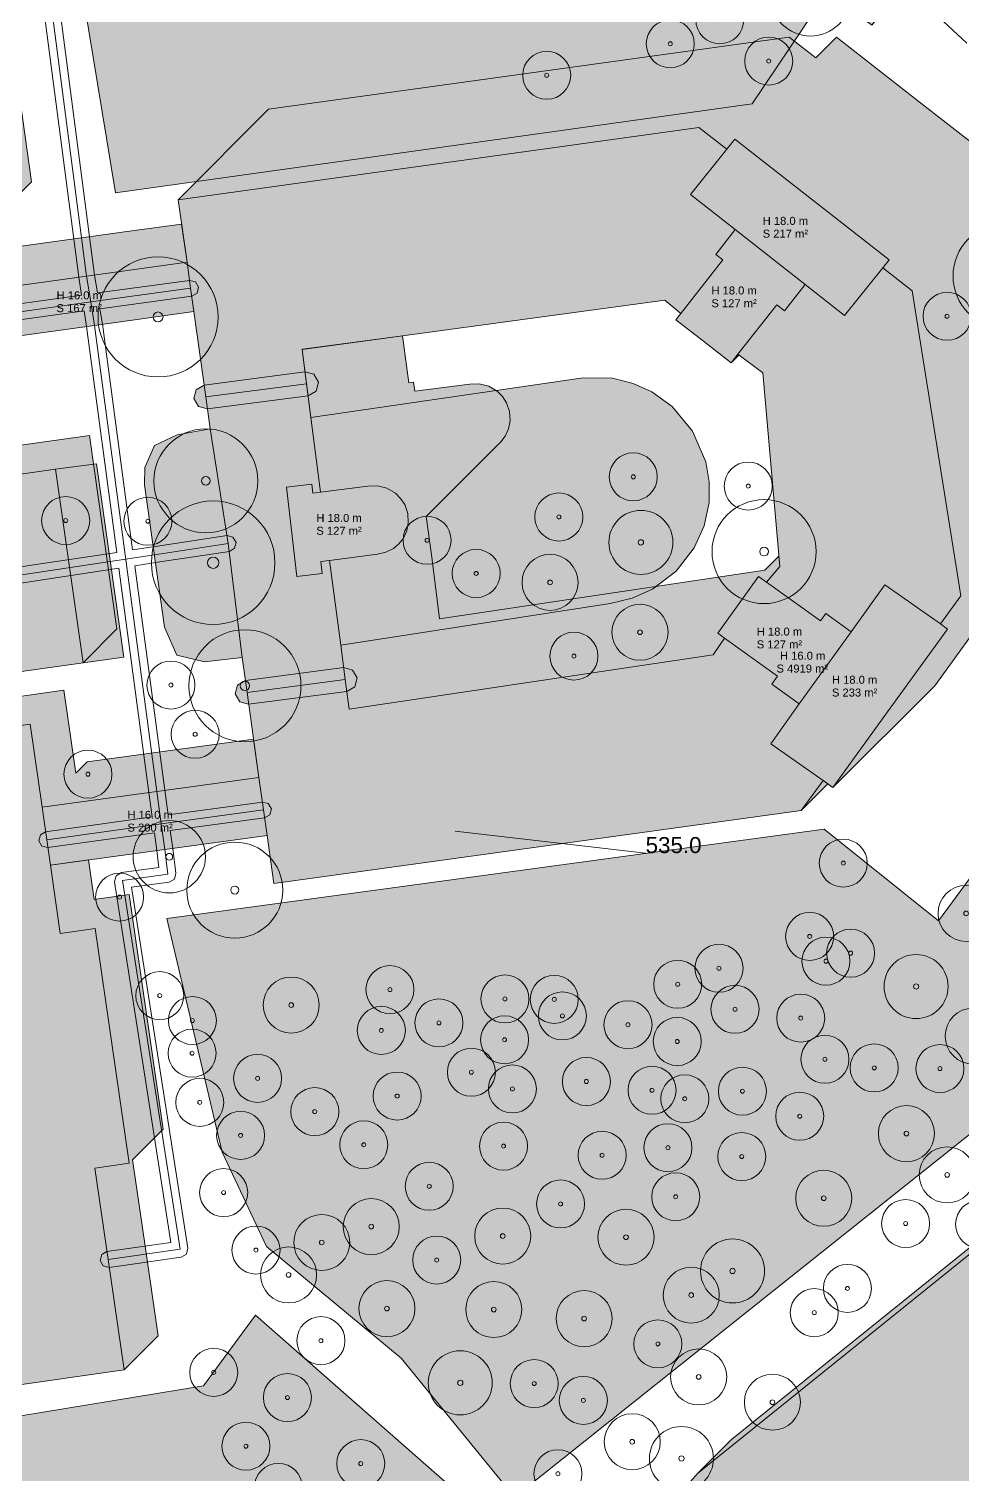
# Model space of a CAD drawing. Header units: metres. Extents: x -6 to 981, y -3 to 1020.
# Drawn here: x 750 to 866.6, y 622.7 to 803.3 of the extents above; entities that cross this region are included whole.
import ezdxf

# ---------------------------------------------------------------- set-up
doc = ezdxf.new("R2010")
doc.units = ezdxf.units.M
doc.header["$MEASUREMENT"] = 0
for name, color, linetype, lineweight, true_color in [('TPX_BUILDING_AREAS_TEXT', 7, 'CONTINUOUS', 0, 0x000000), ('TPX_BUILDING_HEIGHTS_TEXT', 7, 'CONTINUOUS', 0, 0x000000), ('TPX_BUILDINGS', 7, 'CONTINUOUS', 0, 0x000000), ('TPX_BUILDINGS_HATCH', 7, 'CONTINUOUS', 0, 0xf0f0f0), ('TPX_BUILDINGS_SHADOWS_HATCH', 7, 'CONTINUOUS', 0, 0x000000), ('TPX_BUILDINGS_SHADOWS_OUTLINES', 7, 'CONTINUOUS', 0, 0x000000), ('TPX_CONTOUR_LINES_5M', 7, 'CONTINUOUS', 0, 0x969696), ('TPX_CONTOUR_LINES_5M_TEXT', 7, 'CONTINUOUS', 0, 0x000000), ('TPX_ROADS_AXES', 7, 'CONTINUOUS', 0, 0x323232), ('TPX_ROADS_CONTOURS', 7, 'CONTINUOUS', 0, 0x646464), ('TPX_ROADS_HATCH', 7, 'CONTINUOUS', 0, 0xc8c8c8), ('TPX_VEGETATION_GREEN_SPACES', 7, 'CONTINUOUS', 0, 0x58ba48), ('TPX_VEGETATION_GREEN_SPACES_HATCH', 7, 'CONTINUOUS', 0, 0x58ba48), ('TPX_VEGETATION_TREES_INDIVIDUAL', 7, 'CONTINUOUS', 0, 0x136734)]:
    doc.layers.add(name, color=color, linetype=linetype, lineweight=lineweight, true_color=true_color)
doc.styles.add('TPX_TEXTE', font='arial.ttf')

# ---------------------------------------------------------------- blocks, each defined once
blk = doc.blocks.new('TREETR006_CR075')
at = {"layer": 'TPX_VEGETATION_TREES_INDIVIDUAL'}
for radius in [7.5, 0.625]:
    blk.add_circle((0, 0, 0.04), radius, dxfattribs=at)
blk = doc.blocks.new('TREETR006_CR070')
at = {"layer": 'TPX_VEGETATION_TREES_INDIVIDUAL'}
for radius in [7, 0.583]:
    blk.add_circle((0, 0, 0.04), radius, dxfattribs=at)
blk = doc.blocks.new('TREETR007_CR077')
at = {"layer": 'TPX_VEGETATION_TREES_INDIVIDUAL'}
for radius in [7.72, 0.708]:
    blk.add_circle((0, 0, 0.04), radius, dxfattribs=at)
blk = doc.blocks.new('TREETR003_CR040')
at = {"layer": 'TPX_VEGETATION_TREES_INDIVIDUAL'}
for radius in [4, 0.333]:
    blk.add_circle((0, 0, 0.04), radius, dxfattribs=at)
blk = doc.blocks.new('TREETR003_CR030')
at = {"layer": 'TPX_VEGETATION_TREES_INDIVIDUAL'}
for radius in [3, 0.25]:
    blk.add_circle((0, 0, 0.04), radius, dxfattribs=at)
blk = doc.blocks.new('TREETR003_CR035')
at = {"layer": 'TPX_VEGETATION_TREES_INDIVIDUAL'}
for radius in [3.5, 0.292]:
    blk.add_circle((0, 0, 0.04), radius, dxfattribs=at)
blk = doc.blocks.new('TREETR005_CR065')
at = {"layer": 'TPX_VEGETATION_TREES_INDIVIDUAL'}
for radius in [6.5, 0.542]:
    blk.add_circle((0, 0, 0.04), radius, dxfattribs=at)
blk = doc.blocks.new('TREETR005_CR060')
at = {"layer": 'TPX_VEGETATION_TREES_INDIVIDUAL'}
for radius in [6, 0.5]:
    blk.add_circle((0, 0, 0.04), radius, dxfattribs=at)
blk = doc.blocks.new('TREETR004_CR050')
at = {"layer": 'TPX_VEGETATION_TREES_INDIVIDUAL'}
for radius in [5, 0.417]:
    blk.add_circle((0, 0, 0.04), radius, dxfattribs=at)
blk = doc.blocks.new('TREETR004_CR045')
at = {"layer": 'TPX_VEGETATION_TREES_INDIVIDUAL'}
for radius in [4.52, 0.417]:
    blk.add_circle((0, 0, 0.04), radius, dxfattribs=at)

msp = doc.modelspace()

# ---------------------------------------------------------------- hatches: boundary and pattern name
at = {"layer": 'TPX_BUILDINGS_HATCH'}
for points in [[(833.72, 790.95), (768.66, 781.94), (769.78, 774.13), (770.23, 770.87), (770.64, 767.97), (772.13, 757.29), (772.69, 753.32), (774.93, 738.97), (776.68, 724.72), (777.29, 720.37), (778.76, 709.75), (779.34, 705.68), (779.79, 702.49), (780.63, 696.47), (846.52, 705.6), (849.25, 709.37), (842.71, 713.95), (846.28, 718.94), (842.85, 721.4), (843.58, 722.41), (836.95, 727.15), (835.52, 725.06), (790.03, 718.27), (789.56, 721.97), (789.01, 726.27), (787.59, 736.86), (786.5, 736.72), (786.67, 735.21), (783.5, 734.86), (782.2, 746.02), (785.37, 746.39), (785.5, 745.27), (786.48, 745.39), (785.26, 754.71), (784.71, 758.94), (784.15, 763.24), (829.47, 769.39), (831.49, 767.72), (836.73, 774.43), (835.85, 775.1), (838.28, 778.22), (832.69, 782.6), (837.21, 788.24), (833.72, 790.95)], [(837.21, 788.24), (832.69, 782.6), (838.28, 778.22), (847.01, 771.36), (851.93, 767.49), (856.7, 773.43), (857.51, 774.45), (848.92, 781.15), (838.22, 789.51), (837.21, 788.24)], [(831.49, 767.72), (830.87, 766.93), (834.33, 764.25), (837.79, 761.57), (838.6, 762.62), (843.46, 768.82), (844.43, 768.06), (847.01, 771.36), (838.28, 778.22), (835.85, 775.1), (836.73, 774.43), (831.49, 767.72)], [(757.24, 772.38), (743.12, 770.42), (743.57, 767.2), (743.98, 764.26), (758.22, 766.24), (770.64, 767.97), (770.23, 770.87), (769.78, 774.13), (757.24, 772.38)], [(843.46, 768.82), (838.6, 762.62), (841.72, 760.3), (843.84, 736.1), (842.17, 734.16), (848.95, 729.31), (849.6, 730.21), (852.78, 727.93), (856.98, 733.8), (863.92, 728.92), (866.47, 732.44), (861.26, 765.04), (860.38, 770.57), (856.7, 773.43), (851.93, 767.49), (847.01, 771.36), (844.43, 768.06), (843.46, 768.82)], [(735, 745.66), (718.68, 743.37), (719.36, 738.57), (720.49, 730.7), (721.51, 723.49), (722.12, 719.19), (738.41, 721.49), (756.79, 724.07), (753.35, 748.25), (735, 745.66)], [(785.37, 746.39), (782.2, 746.02), (783.5, 734.86), (786.67, 735.21), (786.5, 736.72), (787.59, 736.86), (793.6, 737.63), (794.64, 737.88), (795.59, 738.37), (796.26, 738.95), (796.81, 739.65), (797.23, 740.58), (797.43, 741.57), (797.36, 742.74), (796.98, 743.84), (796.47, 744.62), (795.82, 745.27), (794.75, 745.89), (793.57, 746.19), (792.39, 746.16), (786.48, 745.39), (785.5, 745.27), (785.37, 746.39)], [(838.65, 731.33), (836.09, 727.78), (836.95, 727.15), (843.58, 722.41), (842.85, 721.4), (846.28, 718.94), (852.78, 727.93), (849.6, 730.21), (848.95, 729.31), (842.17, 734.16), (841.2, 734.86), (838.65, 731.33)], [(846.28, 718.94), (842.71, 713.95), (849.25, 709.37), (850.48, 708.48), (857.65, 718.39), (864.82, 728.28), (863.92, 728.92), (856.98, 733.8), (852.78, 727.93), (846.28, 718.94)], [(673.66, 686.79), (672.82, 685.66), (679.02, 642.62), (683.28, 639.4), (681.53, 637.08), (688.8, 631.63), (694.02, 627.72), (695.99, 630.33), (700.55, 626.9), (761.92, 635.71), (759.92, 649.5), (758.26, 660.92), (762.57, 661.55), (758.32, 690.87), (753.95, 690.24), (752.72, 698.78), (752.26, 701.96), (751.67, 706.03), (750.17, 716.4), (739.3, 714.86), (699.33, 709.2), (692.43, 708.15), (689.63, 707.74), (685.72, 702.46), (694.51, 695.48), (692.56, 692.92), (697.74, 689.2), (700.5, 693.14), (731.53, 697.04), (737.86, 697.86), (739.23, 687.5), (743.06, 659.56), (744.27, 649.84), (738.18, 649.09), (706.31, 644.88), (703.51, 647.14), (707.47, 652.4), (707.91, 654.49), (707.29, 656.32), (706.12, 657.82), (704.46, 658.37), (702.33, 658.13), (700.95, 657.17), (699.73, 655.86), (697.15, 652.22), (695.05, 654.09), (691.91, 680.92), (693.05, 682.53), (687.74, 686.6), (685.63, 683.84), (676.6, 690.74), (673.66, 686.79)], [(673.66, 686.79), (672.82, 685.66), (679.02, 642.62), (683.28, 639.4), (691.28, 649.49), (693.87, 647.58), (697.15, 652.22), (695.05, 654.09), (691.91, 680.92), (693.05, 682.53), (696.4, 679.96), (697.23, 679.33), (699.33, 678.87), (701.18, 679.46), (702.7, 680.61), (703.27, 682.25), (703.06, 684.37), (702.49, 685.2), (702.11, 685.76), (700.81, 686.99), (697.74, 689.2), (700.5, 693.14), (731.53, 697.04), (732.89, 686.67), (739.23, 687.5), (743.06, 659.56), (736.97, 658.82), (738.18, 649.09), (706.31, 644.88), (703.51, 647.14), (700.28, 642.87), (703.08, 640.8), (695.99, 630.33), (700.55, 626.9), (761.92, 635.71), (759.92, 649.5), (758.26, 660.92), (762.57, 661.55), (758.32, 690.87), (753.95, 690.24), (752.72, 698.78), (752.26, 701.96), (751.67, 706.03), (750.17, 716.4), (739.3, 714.86), (699.33, 709.2), (692.43, 708.15), (689.63, 707.74), (685.72, 702.46), (682.21, 705.04), (677.79, 699.08), (673.36, 693.11), (676.6, 690.74), (673.66, 686.79)], [(766.02, 708), (751.67, 706.03), (752.26, 701.96), (752.72, 698.78), (767, 700.74), (779.79, 702.49), (779.34, 705.68), (778.76, 709.75), (766.02, 708)], [(830.47, 617.74), (830.45, 615.21), (831.61, 612.33), (845.91, 594.58), (855.56, 582.23), (859.91, 580.66), (862.98, 581.14), (868.14, 582.87), (902.24, 631.1), (872.16, 653.86), (833.57, 622.76), (831.51, 620.42), (830.47, 617.74)]]:
    msp.add_hatch(color=256, dxfattribs=at).paths.add_polyline_path(points)
h = msp.add_hatch(color=256, dxfattribs=at)
h.paths.add_polyline_path([(833.72, 790.95), (768.66, 781.94), (769.78, 774.13), (770.23, 770.87), (770.64, 767.97), (772.13, 757.29), (772.69, 753.32), (774.93, 738.97), (776.68, 724.72), (777.29, 720.37), (778.76, 709.75), (779.34, 705.68), (779.79, 702.49), (780.63, 696.47), (846.52, 705.6), (849.25, 709.37), (850.48, 708.48), (857.65, 718.39), (864.82, 728.28), (863.92, 728.92), (866.47, 732.44), (861.26, 765.04), (860.38, 770.57), (856.7, 773.43), (857.51, 774.45), (848.92, 781.15), (838.22, 789.51), (837.21, 788.24), (833.72, 790.95)])
h.paths.add_polyline_path([(784.15, 763.24), (829.47, 769.39), (831.49, 767.72), (830.87, 766.93), (834.33, 764.25), (837.79, 761.57), (838.6, 762.62), (841.72, 760.3), (843.84, 736.1), (842.17, 734.16), (841.2, 734.86), (838.65, 731.33), (836.09, 727.78), (836.95, 727.15), (835.52, 725.06), (790.03, 718.27), (789.56, 721.97), (789.01, 726.27), (787.59, 736.86), (793.6, 737.63), (794.64, 737.88), (795.59, 738.37), (796.26, 738.95), (796.81, 739.65), (797.23, 740.58), (797.43, 741.57), (797.36, 742.74), (796.98, 743.84), (796.47, 744.62), (795.82, 745.27), (794.75, 745.89), (793.57, 746.19), (792.39, 746.16), (786.48, 745.39), (785.26, 754.71), (784.71, 758.94), (784.15, 763.24)], flags=16)
at = {"layer": 'TPX_BUILDINGS_SHADOWS_HATCH'}
for points in [[(676.66, 833.55), (666.06, 822.94), (669.59, 820.27), (673.44, 825.94), (733.87, 834.47), (736.21, 818.22), (737.63, 808.28), (742, 808.9), (746.11, 779.93), (741.8, 779.32), (743.12, 770.42), (757.24, 772.38), (769.78, 774.13), (769.09, 778.9), (762.9, 778.04), (748.78, 776.08), (747.36, 774.67), (746.52, 780.34), (750.35, 784.17), (746.25, 813.14), (741.88, 812.53), (740.45, 822.46), (738.11, 838.71), (680.57, 830.59), (676.66, 833.55)], [(779.97, 793.25), (768.66, 781.94), (833.72, 790.95), (837.21, 788.24), (838.22, 789.51), (848.92, 781.15), (857.51, 774.45), (856.7, 773.43), (860.38, 770.57), (861.26, 765.04), (866.47, 732.44), (863.92, 728.92), (864.82, 728.28), (857.65, 718.39), (850.48, 708.48), (863.21, 721.21), (870.38, 731.12), (877.55, 741.01), (876.65, 741.65), (876.39, 741.83), (877.78, 743.75), (872.58, 776.35), (871.69, 781.88), (868.19, 784.61), (869.43, 786.16), (870.24, 787.18), (861.65, 793.88), (850.94, 802.24), (848.37, 799.67), (845.03, 802.26), (779.97, 793.25)], [(784.22, 763.25), (784.15, 763.24), (785.26, 754.71), (786.48, 745.39), (792.39, 746.16), (793.57, 746.19), (794.75, 745.89), (795.82, 745.27), (796.47, 744.62), (796.98, 743.84), (797.36, 742.74), (797.43, 741.57), (797.23, 740.58), (796.81, 739.65), (796.26, 738.95), (795.59, 738.37), (794.64, 737.88), (793.6, 737.63), (787.59, 736.86), (789.01, 726.27), (789.56, 721.97), (790.03, 718.27), (835.52, 725.06), (836.95, 727.15), (836.09, 727.78), (838.65, 731.33), (841.2, 734.86), (842.17, 734.16), (843.84, 736.1), (843.73, 737.39), (841.99, 735.65), (801.34, 729.58), (800.87, 733.29), (800.33, 737.58), (799.68, 742.37), (808.99, 751.67), (809.54, 752.38), (809.96, 753.31), (810.16, 754.3), (810.09, 755.47), (809.71, 756.57), (809.2, 757.35), (808.55, 758), (807.48, 758.62), (806.3, 758.92), (805.12, 758.88), (799.2, 758.12), (798.23, 758), (798.09, 759.12), (797.49, 759.05), (796.72, 764.94), (784.22, 763.25)], [(838.6, 762.62), (837.79, 761.57), (838.73, 762.52), (838.6, 762.62)], [(722.92, 747.61), (718.68, 743.37), (735, 745.66), (753.35, 748.25), (756.79, 724.07), (761.03, 728.31), (757.6, 752.49), (739.24, 749.9), (722.92, 747.61)], [(696.24, 746.85), (693.86, 746.5), (699.33, 709.2), (739.3, 714.86), (750.17, 716.4), (751.67, 706.03), (766.02, 708), (778.76, 709.75), (778.1, 714.54), (771.67, 713.66), (757.32, 711.69), (755.91, 710.27), (754.41, 720.64), (743.54, 719.1), (703.57, 713.45), (701.19, 713.08), (696.24, 746.85)], [(849.25, 709.37), (846.52, 705.6), (849.85, 708.93), (849.25, 709.37)], [(757.48, 699.44), (752.72, 698.78), (753.95, 690.24), (758.32, 690.87), (762.57, 661.55), (758.26, 660.92), (759.92, 649.5), (761.92, 635.71), (766.16, 639.95), (764.16, 653.74), (762.97, 661.95), (766.81, 665.79), (762.56, 695.11), (758.19, 694.48), (757.48, 699.44)], [(837.81, 627.01), (833.57, 622.76), (872.16, 653.86), (873.13, 655.47), (837.81, 627.01)]]:
    msp.add_hatch(color=256, dxfattribs=at).paths.add_polyline_path(points)
at = {"layer": 'TPX_ROADS_HATCH'}
for points in [[(770.94, 758.2), (770.65, 757.09), (771.22, 756.1), (772.33, 755.8), (784.91, 757.45), (785.9, 758.03), (786.2, 759.14), (785.62, 760.13), (784.51, 760.43), (771.94, 758.78), (770.94, 758.2)], [(776.1, 721.29), (775.8, 720.18), (776.37, 719.18), (777.48, 718.89), (789.75, 720.49), (790.74, 721.06), (791.04, 722.17), (790.47, 723.16), (789.36, 723.46), (777.09, 721.86), (776.1, 721.29)]]:
    msp.add_hatch(color=256, dxfattribs=at).paths.add_polyline_path(points)
at = {"layer": 'TPX_VEGETATION_GREEN_SPACES_HATCH'}
for points in [[(789.27, 861.64), (755.26, 816.74), (760.86, 782.82), (840.41, 793.92), (849.89, 808.08), (850.91, 807.27), (855.33, 803.77), (858.89, 808.23), (849.83, 815.38), (851.51, 817.49), (854.53, 821.29), (861.55, 815.75), (864.52, 819.12), (865.75, 820.52), (862.53, 823.1), (804.86, 864.98), (795.96, 870.53), (789.27, 861.64)], [(819.26, 759.7), (785.26, 754.71), (786.48, 745.39), (792.39, 746.16), (793.57, 746.19), (794.75, 745.89), (795.82, 745.27), (796.47, 744.62), (796.98, 743.84), (797.36, 742.74), (797.43, 741.57), (797.23, 740.58), (796.81, 739.65), (796.26, 738.95), (795.59, 738.37), (794.64, 737.88), (793.6, 737.63), (787.59, 736.86), (789.01, 726.27), (822.67, 731.49), (825.4, 732.13), (827.95, 733.28), (830.89, 735.51), (833.14, 738.43), (834.38, 741.18), (835.01, 744.12), (835.04, 746.67), (834.61, 749.18), (832.96, 753.03), (830.4, 756.09), (827.85, 757.93), (825.51, 758.99), (822.95, 759.62), (819.26, 759.7)], [(764.53, 748.49), (764.46, 746.3), (766.96, 728.52), (768.49, 725.01), (771.98, 724.2), (776.68, 724.72), (774.93, 738.97), (772.69, 753.32), (768.53, 752.56), (765.72, 751.24), (764.53, 748.49)], [(758.47, 748.95), (753.35, 748.25), (756.79, 724.07), (761.9, 724.78), (758.47, 748.95)], [(849.4, 703.29), (767.27, 692.11), (774.18, 662.91), (779.72, 651.11), (796.53, 637.15), (810.71, 619.81), (893.45, 685.79), (888.41, 686.86), (871, 701.77), (863.69, 691.84), (849.4, 703.29)], [(688.82, 621.72), (684.67, 615.17), (709.23, 598.68), (774.43, 610.77), (805.45, 618.69), (778.34, 642.54), (771.84, 633.7), (702.84, 622.36), (700.63, 615.8), (688.82, 621.72)]]:
    msp.add_hatch(color=256, dxfattribs=at).paths.add_polyline_path(points)

# ---------------------------------------------------------------- linework, layer by layer
at = {"layer": 'TPX_BUILDINGS', "elevation": 0.04}
for points in [[(833.72, 790.95), (768.66, 781.94), (769.78, 774.13), (770.23, 770.87), (770.64, 767.97), (772.13, 757.29), (772.69, 753.32), (774.93, 738.97), (776.68, 724.72), (777.29, 720.37), (778.76, 709.75), (779.34, 705.68), (779.79, 702.49), (780.63, 696.47), (846.52, 705.6), (849.25, 709.37), (842.71, 713.95), (846.28, 718.94), (842.85, 721.4), (843.58, 722.41), (836.95, 727.15), (835.52, 725.06), (790.03, 718.27), (789.56, 721.97), (789.01, 726.27), (787.59, 736.86), (786.5, 736.72), (786.67, 735.21), (783.5, 734.86), (782.2, 746.02), (785.37, 746.39), (785.5, 745.27), (786.48, 745.39), (785.26, 754.71), (784.71, 758.94), (784.15, 763.24), (829.47, 769.39), (831.49, 767.72), (836.73, 774.43), (835.85, 775.1), (838.28, 778.22), (832.69, 782.6), (837.21, 788.24)], [(833.72, 790.95), (768.66, 781.94), (769.78, 774.13), (770.23, 770.87), (770.64, 767.97), (772.13, 757.29), (772.69, 753.32), (774.93, 738.97), (776.68, 724.72), (777.29, 720.37), (778.76, 709.75), (779.34, 705.68), (779.79, 702.49), (780.63, 696.47), (846.52, 705.6), (849.25, 709.37), (850.48, 708.48), (857.65, 718.39), (864.82, 728.28), (863.92, 728.92), (866.47, 732.44), (861.26, 765.04), (860.38, 770.57), (856.7, 773.43), (857.51, 774.45), (848.92, 781.15), (838.22, 789.51), (837.21, 788.24)], [(837.21, 788.24), (832.69, 782.6), (838.28, 778.22), (847.01, 771.36), (851.93, 767.49), (856.7, 773.43), (857.51, 774.45), (848.92, 781.15), (838.22, 789.51)], [(831.49, 767.72), (830.87, 766.93), (834.33, 764.25), (837.79, 761.57), (838.6, 762.62), (843.46, 768.82), (844.43, 768.06), (847.01, 771.36), (838.28, 778.22), (835.85, 775.1), (836.73, 774.43)], [(757.24, 772.38), (743.12, 770.42), (743.57, 767.2), (743.98, 764.26), (758.22, 766.24), (770.64, 767.97), (770.23, 770.87), (769.78, 774.13)], [(843.46, 768.82), (838.6, 762.62), (841.72, 760.3), (843.84, 736.1), (842.17, 734.16), (848.95, 729.31), (849.6, 730.21), (852.78, 727.93), (856.98, 733.8), (863.92, 728.92), (866.47, 732.44), (861.26, 765.04), (860.38, 770.57), (856.7, 773.43), (851.93, 767.49), (847.01, 771.36), (844.43, 768.06)], [(784.15, 763.24), (829.47, 769.39), (831.49, 767.72), (830.87, 766.93), (834.33, 764.25), (837.79, 761.57), (838.6, 762.62), (841.72, 760.3), (843.84, 736.1), (842.17, 734.16), (841.2, 734.86), (838.65, 731.33), (836.09, 727.78), (836.95, 727.15), (835.52, 725.06), (790.03, 718.27), (789.56, 721.97), (789.01, 726.27), (787.59, 736.86), (793.6, 737.63), (794.64, 737.88), (795.59, 738.37), (796.26, 738.95), (796.81, 739.65), (797.23, 740.58), (797.43, 741.57), (797.36, 742.74), (796.98, 743.84), (796.47, 744.62), (795.82, 745.27), (794.75, 745.89), (793.57, 746.19), (792.39, 746.16), (786.48, 745.39), (785.26, 754.71), (784.71, 758.94)], [(735, 745.66), (718.68, 743.37), (719.36, 738.57), (720.49, 730.7), (721.51, 723.49), (722.12, 719.19), (738.41, 721.49), (756.79, 724.07), (753.35, 748.25)], [(785.37, 746.39), (782.2, 746.02), (783.5, 734.86), (786.67, 735.21), (786.5, 736.72), (787.59, 736.86), (793.6, 737.63), (794.64, 737.88), (795.59, 738.37), (796.26, 738.95), (796.81, 739.65), (797.23, 740.58), (797.43, 741.57), (797.36, 742.74), (796.98, 743.84), (796.47, 744.62), (795.82, 745.27), (794.75, 745.89), (793.57, 746.19), (792.39, 746.16), (786.48, 745.39), (785.5, 745.27)], [(838.65, 731.33), (836.09, 727.78), (836.95, 727.15), (843.58, 722.41), (842.85, 721.4), (846.28, 718.94), (852.78, 727.93), (849.6, 730.21), (848.95, 729.31), (842.17, 734.16), (841.2, 734.86)], [(846.28, 718.94), (842.71, 713.95), (849.25, 709.37), (850.48, 708.48), (857.65, 718.39), (864.82, 728.28), (863.92, 728.92), (856.98, 733.8), (852.78, 727.93)], [(766.02, 708), (751.67, 706.03), (752.26, 701.96), (752.72, 698.78), (767, 700.74), (779.79, 702.49), (779.34, 705.68), (778.76, 709.75)], [(830.47, 617.74), (830.45, 615.21), (831.61, 612.33), (845.91, 594.58), (855.56, 582.23), (859.91, 580.66), (862.98, 581.14), (868.14, 582.87), (902.24, 631.1), (872.16, 653.86), (833.57, 622.76), (831.51, 620.42)]]:
    msp.add_lwpolyline(points, close=True, dxfattribs=at)
msp.add_lwpolyline([(700.55, 626.9), (761.92, 635.71), (759.92, 649.5), (758.26, 660.92), (762.57, 661.55), (758.32, 690.87), (753.95, 690.24), (752.72, 698.78), (752.26, 701.96), (751.67, 706.03), (750.17, 716.4), (739.3, 714.86)], dxfattribs=at)
msp.add_lwpolyline([(700.55, 626.9), (761.92, 635.71), (759.92, 649.5), (758.26, 660.92), (762.57, 661.55), (758.32, 690.87), (753.95, 690.24), (752.72, 698.78), (752.26, 701.96), (751.67, 706.03), (750.17, 716.4), (739.3, 714.86)], dxfattribs=at)
at = {"layer": 'TPX_BUILDINGS_SHADOWS_OUTLINES', "elevation": 0.04}
for points in [[(676.66, 833.55), (666.06, 822.94), (669.59, 820.27), (673.44, 825.94), (733.87, 834.47), (736.21, 818.22), (737.63, 808.28), (742, 808.9), (746.11, 779.93), (741.8, 779.32), (743.12, 770.42), (757.24, 772.38), (769.78, 774.13), (769.09, 778.9), (762.9, 778.04), (748.78, 776.08), (747.36, 774.67), (746.52, 780.34), (750.35, 784.17), (746.25, 813.14), (741.88, 812.53), (740.45, 822.46), (738.11, 838.71), (680.57, 830.59)], [(784.22, 763.25), (784.15, 763.24), (785.26, 754.71), (786.48, 745.39), (792.39, 746.16), (793.57, 746.19), (794.75, 745.89), (795.82, 745.27), (796.47, 744.62), (796.98, 743.84), (797.36, 742.74), (797.43, 741.57), (797.23, 740.58), (796.81, 739.65), (796.26, 738.95), (795.59, 738.37), (794.64, 737.88), (793.6, 737.63), (787.59, 736.86), (789.01, 726.27), (789.56, 721.97), (790.03, 718.27), (835.52, 725.06), (836.95, 727.15), (836.09, 727.78), (838.65, 731.33), (841.2, 734.86), (842.17, 734.16), (843.84, 736.1), (843.73, 737.39), (841.99, 735.65), (801.34, 729.58), (800.87, 733.29), (800.33, 737.58), (799.68, 742.37), (808.99, 751.67), (809.54, 752.38), (809.96, 753.31), (810.16, 754.3), (810.09, 755.47), (809.71, 756.57), (809.2, 757.35), (808.55, 758), (807.48, 758.62), (806.3, 758.92), (805.12, 758.88), (799.2, 758.12), (798.23, 758), (798.09, 759.12), (797.49, 759.05), (796.72, 764.94)], [(838.6, 762.62), (837.79, 761.57), (838.73, 762.52)], [(722.92, 747.61), (718.68, 743.37), (735, 745.66), (753.35, 748.25), (756.79, 724.07), (761.03, 728.31), (757.6, 752.49), (739.24, 749.9)], [(696.24, 746.85), (693.86, 746.5), (699.33, 709.2), (739.3, 714.86), (750.17, 716.4), (751.67, 706.03), (766.02, 708), (778.76, 709.75), (778.1, 714.54), (771.67, 713.66), (757.32, 711.69), (755.91, 710.27), (754.41, 720.64), (743.54, 719.1), (703.57, 713.45), (701.19, 713.08)], [(849.25, 709.37), (846.52, 705.6), (849.85, 708.93)], [(757.48, 699.44), (752.72, 698.78), (753.95, 690.24), (758.32, 690.87), (762.57, 661.55), (758.26, 660.92), (759.92, 649.5), (761.92, 635.71), (766.16, 639.95), (764.16, 653.74), (762.97, 661.95), (766.81, 665.79), (762.56, 695.11), (758.19, 694.48)], [(837.81, 627.01), (833.57, 622.76), (872.16, 653.86), (873.13, 655.47)]]:
    msp.add_lwpolyline(points, close=True, dxfattribs=at)
msp.add_lwpolyline([(870.24, 787.18), (861.65, 793.88), (850.94, 802.24), (848.37, 799.67), (845.03, 802.26), (779.97, 793.25), (768.66, 781.94), (833.72, 790.95), (837.21, 788.24), (838.22, 789.51), (848.92, 781.15), (857.51, 774.45), (856.7, 773.43), (860.38, 770.57), (861.26, 765.04), (866.47, 732.44), (863.92, 728.92), (864.82, 728.28), (857.65, 718.39), (850.48, 708.48), (863.21, 721.21), (870.38, 731.12)], dxfattribs=at)
at = {"layer": 'TPX_CONTOUR_LINES_5M', "elevation": 0.05}
msp.add_lwpolyline([(803.29, 703.04), (827.08, 700.29), (803.29, 703.04)], dxfattribs=at)
at = {"layer": 'TPX_ROADS_AXES', "elevation": 0.03}
for points in [[(751.06, 819.79), (757.24, 772.38), (757.75, 769.16), (758.22, 766.24), (766.02, 708), (766.56, 703.95), (767, 700.74), (767.4, 697.65), (761.72, 696.86), (768.91, 650.78)], [(743.57, 767.2), (757.75, 769.16), (770.23, 770.87)], [(784.71, 758.94), (772.13, 757.29)], [(766.25, 737.66), (774.93, 738.97)], [(750.51, 735.26), (766.25, 737.66)], [(734.53, 732.84), (736.76, 733.17), (750.51, 735.26)], [(789.56, 721.97), (777.29, 720.37)], [(752.26, 701.96), (766.56, 703.95), (779.34, 705.68)], [(759.92, 649.5), (768.91, 650.78)]]:
    msp.add_lwpolyline(points, dxfattribs=at)
at = {"layer": 'TPX_ROADS_CONTOURS', "elevation": 0.03}
for points in [[(736.31, 817.22), (750.19, 818.7), (756.25, 772.25), (756.61, 770.01), (743.43, 768.19)], [(737.89, 732.33), (750.66, 734.27), (761.28, 735.89), (765.03, 707.87), (765.44, 704.8), (752.12, 702.95), (751.46, 702.56), (751.27, 701.82), (751.66, 701.16), (752.4, 700.97), (765.71, 702.82), (766.01, 700.61), (766.28, 698.5), (761.58, 697.85), (760.91, 697.45), (760.73, 696.7), (767.76, 651.63), (759.77, 650.49), (759.12, 650.1), (758.93, 649.36), (759.31, 648.7), (760.06, 648.51), (769.06, 649.79), (769.71, 650.18), (769.71, 650.19), (769.9, 650.93), (762.86, 696.01), (767.54, 696.66), (768.2, 697.04), (768.39, 697.77), (767.99, 700.87), (767.69, 703.09), (779.47, 704.69), (780.13, 705.07), (780.33, 705.81), (779.94, 706.47), (779.2, 706.67), (767.42, 705.08), (767.01, 708.13), (763.25, 736.19), (766.4, 736.67), (775.08, 737.98), (775.73, 738.38), (775.92, 739.12), (775.52, 739.78), (774.78, 739.96), (766.1, 738.65), (762.99, 738.17), (759.22, 766.38), (758.9, 768.31), (770.37, 769.88), (771.03, 770.27), (771.23, 771.01), (770.84, 771.67), (770.1, 771.86), (758.59, 770.29), (758.23, 772.53), (752.1, 819.51)], [(850.88, 816.72), (867.23, 801.5)], [(743.71, 766.21), (756.92, 768.04), (757.24, 766.1), (761.01, 737.87), (750.36, 736.25), (737.61, 734.31)]]:
    msp.add_lwpolyline(points, dxfattribs=at)
for points in [[(770.94, 758.2), (770.65, 757.09), (771.22, 756.1), (772.33, 755.8), (784.91, 757.45), (785.9, 758.03), (786.2, 759.14), (785.62, 760.13), (784.51, 760.43), (771.94, 758.78)], [(776.1, 721.29), (775.8, 720.18), (776.37, 719.18), (777.48, 718.89), (789.75, 720.49), (790.74, 721.06), (791.04, 722.17), (790.47, 723.16), (789.36, 723.46), (777.09, 721.86)]]:
    msp.add_lwpolyline(points, close=True, dxfattribs=at)
at = {"layer": 'TPX_VEGETATION_GREEN_SPACES', "elevation": 0}
for points in [[(789.27, 861.64), (755.26, 816.74), (760.86, 782.82), (840.41, 793.92), (849.89, 808.08), (850.91, 807.27), (855.33, 803.77), (858.89, 808.23), (849.83, 815.38), (851.51, 817.49), (854.53, 821.29), (861.55, 815.75), (864.52, 819.12), (865.75, 820.52), (862.53, 823.1), (804.86, 864.98), (795.96, 870.53)], [(819.26, 759.7), (785.26, 754.71), (786.48, 745.39), (792.39, 746.16), (793.57, 746.19), (794.75, 745.89), (795.82, 745.27), (796.47, 744.62), (796.98, 743.84), (797.36, 742.74), (797.43, 741.57), (797.23, 740.58), (796.81, 739.65), (796.26, 738.95), (795.59, 738.37), (794.64, 737.88), (793.6, 737.63), (787.59, 736.86), (789.01, 726.27), (822.67, 731.49), (825.4, 732.13), (827.95, 733.28), (830.89, 735.51), (833.14, 738.43), (834.38, 741.18), (835.01, 744.12), (835.04, 746.67), (834.61, 749.18), (832.96, 753.03), (830.4, 756.09), (827.85, 757.93), (825.51, 758.99), (822.95, 759.62)], [(764.53, 748.49), (764.46, 746.3), (766.96, 728.52), (768.49, 725.01), (771.98, 724.2), (776.68, 724.72), (774.93, 738.97), (772.69, 753.32), (768.53, 752.56), (765.72, 751.24)], [(758.47, 748.95), (753.35, 748.25), (756.79, 724.07), (761.9, 724.78)], [(849.4, 703.29), (767.27, 692.11), (774.18, 662.91), (779.72, 651.11), (796.53, 637.15), (810.71, 619.81), (893.45, 685.79), (888.41, 686.86), (871, 701.77), (863.69, 691.84)], [(688.82, 621.72), (684.67, 615.17), (709.23, 598.68), (774.43, 610.77), (805.45, 618.69), (778.34, 642.54), (771.84, 633.7), (702.84, 622.36), (700.63, 615.8)]]:
    msp.add_lwpolyline(points, close=True, dxfattribs=at)

# ---------------------------------------------------------------- block references
at = {"layer": 'TPX_VEGETATION_TREES_INDIVIDUAL'}
for name, p in [('TREETR004_CR050', (847.68, 807.39, 0.04)), ('TREETR003_CR030', (836.35, 804.43, 0.04)), ('TREETR003_CR030', (830.16, 801.43, 0.04)), ('TREETR003_CR030', (842.46, 799.27, 0.04)), ('TREETR003_CR030', (814.72, 797.49, 0.04)), ('TREETR005_CR065', (871.99, 772.41, 0.04)), ('TREETR006_CR075', (766.16, 767.29, 0.04)), ('TREETR003_CR030', (864.75, 767.37, 0.04)), ('TREETR005_CR065', (772.13, 746.8, 0.04)), ('TREETR003_CR030', (825.54, 747.31, 0.04)), ('TREETR003_CR030', (839.9, 746.15, 0.04)), ('TREETR003_CR030', (754.62, 741.85, 0.04)), ('TREETR003_CR030', (764.89, 741.76, 0.04)), ('TREETR007_CR077', (773.05, 736.57, 0.04)), ('TREETR003_CR030', (816.24, 742.29, 0.04)), ('TREETR005_CR065', (841.88, 737.96, 0.04)), ('TREETR003_CR030', (799.78, 739.38, 0.04)), ('TREETR003_CR040', (826.49, 739.12, 0.04)), ('TREETR003_CR030', (805.91, 735.23, 0.04)), ('TREETR003_CR035', (815.14, 734.12, 0.04)), ('TREETR003_CR035', (826.38, 727.88, 0.04)), ('TREETR006_CR070', (777.02, 721.2, 0.04)), ('TREETR003_CR030', (818.13, 724.9, 0.04)), ('TREETR003_CR030', (767.77, 721.29, 0.04)), ('TREETR003_CR030', (770.8, 715.13, 0.04)), ('TREETR003_CR030', (757.4, 710.15, 0.04)), ('TREETR004_CR045', (767.57, 699.83, 0.04)), ('TREETR005_CR060', (775.75, 695.66, 0.04)), ('TREETR003_CR030', (851.78, 699.03, 0.04)), ('TREETR003_CR030', (761.36, 694.78, 0.04)), ('TREETR003_CR035', (867.12, 692.75, 0.04)), ('TREETR003_CR030', (847.58, 689.87, 0.04)), ('TREETR003_CR030', (852.7, 687.78, 0.04)), ('TREETR003_CR030', (836.25, 685.89, 0.04)), ('TREETR003_CR030', (849.61, 686.78, 0.04)), ('TREETR003_CR030', (831.09, 683.89, 0.04)), ('TREETR003_CR040', (860.88, 683.61, 0.04)), ('TREETR003_CR030', (766.38, 682.47, 0.04)), ('TREETR003_CR035', (782.8, 681.29, 0.04)), ('TREETR003_CR030', (795.14, 683.22, 0.04)), ('TREETR003_CR030', (809.51, 682.06, 0.04)), ('TREETR003_CR030', (815.67, 682, 0.04)), ('TREETR003_CR030', (816.68, 679.94, 0.04)), ('TREETR003_CR030', (838.25, 680.76, 0.04)), ('TREETR003_CR030', (770.45, 679.36, 0.04)), ('TREETR003_CR030', (794.06, 678.12, 0.04)), ('TREETR003_CR030', (801.26, 679.07, 0.04)), ('TREETR003_CR030', (824.88, 678.84, 0.04)), ('TREETR003_CR030', (846.46, 679.66, 0.04)), ('TREETR003_CR030', (809.46, 676.95, 0.04)), ('TREETR003_CR030', (831.03, 676.74, 0.04)), ('TREETR003_CR035', (868.01, 677.41, 0.04)), ('TREETR003_CR030', (770.42, 675.28, 0.04)), ('TREETR003_CR030', (849.49, 674.52, 0.04)), ('TREETR003_CR030', (805.31, 672.9, 0.04)), ('TREETR003_CR030', (855.64, 673.44, 0.04)), ('TREETR003_CR030', (863.86, 673.36, 0.04)), ('TREETR003_CR030', (778.6, 672.13, 0.04)), ('TREETR003_CR030', (810.43, 670.81, 0.04)), ('TREETR003_CR030', (819.68, 671.74, 0.04)), ('TREETR003_CR030', (771.38, 669.13, 0.04)), ('TREETR003_CR030', (796.04, 669.92, 0.04)), ('TREETR003_CR030', (827.89, 670.64, 0.04)), ('TREETR003_CR030', (831.98, 669.58, 0.04)), ('TREETR003_CR030', (839.18, 670.53, 0.04)), ('TREETR003_CR030', (785.75, 667.98, 0.04)), ('TREETR003_CR030', (846.34, 667.4, 0.04)), ('TREETR003_CR035', (859.67, 665.23, 0.04)), ('TREETR003_CR030', (776.48, 665, 0.04)), ('TREETR003_CR030', (791.87, 663.83, 0.04)), ('TREETR003_CR030', (809.33, 663.66, 0.04)), ('TREETR003_CR030', (821.65, 662.52, 0.04)), ('TREETR003_CR030', (829.87, 663.47, 0.04)), ('TREETR003_CR030', (839.1, 662.36, 0.04)), ('TREETR003_CR035', (864.76, 660.07, 0.04)), ('TREETR003_CR030', (800.04, 658.64, 0.04)), ('TREETR003_CR030', (774.36, 657.86, 0.04)), ('TREETR003_CR030', (816.45, 656.44, 0.04)), ('TREETR003_CR030', (830.84, 657.33, 0.04)), ('TREETR003_CR035', (849.33, 657.15, 0.04)), ('TREETR003_CR035', (792.8, 653.6, 0.04)), ('TREETR003_CR035', (809.23, 652.42, 0.04)), ('TREETR003_CR035', (824.63, 652.28, 0.04)), ('TREETR003_CR030', (859.57, 653.99, 0.04)), ('TREETR003_CR030', (868.81, 653.9, 0.04)), ('TREETR003_CR035', (786.62, 651.62, 0.04)), ('TREETR003_CR030', (778.4, 650.67, 0.04)), ('TREETR003_CR030', (800.98, 649.43, 0.04)), ('TREETR003_CR040', (837.94, 648.06, 0.04)), ('TREETR003_CR035', (782.48, 647.57, 0.04)), ('TREETR003_CR035', (832.78, 645.04, 0.04)), ('TREETR003_CR030', (852.3, 645.88, 0.04)), ('TREETR003_CR035', (794.76, 643.36, 0.04)), ('TREETR003_CR035', (808.11, 643.24, 0.04)), ('TREETR003_CR035', (819.4, 642.11, 0.04)), ('TREETR003_CR030', (848.16, 642.85, 0.04)), ('TREETR003_CR030', (786.51, 639.35, 0.04)), ('TREETR003_CR030', (828.61, 638.95, 0.04)), ('TREETR003_CR030', (773.12, 635.39, 0.04)), ('TREETR003_CR040', (803.92, 634.08, 0.04)), ('TREETR003_CR035', (833.71, 634.82, 0.04)), ('TREETR003_CR030', (813.16, 633.99, 0.04)), ('TREETR003_CR030', (782.33, 632.24, 0.04)), ('TREETR003_CR030', (819.3, 631.89, 0.04)), ('TREETR003_CR035', (842.92, 631.66, 0.04)), ('TREETR003_CR030', (777.14, 626.16, 0.04)), ('TREETR003_CR035', (825.41, 626.72, 0.04)), ('TREETR003_CR040', (831.56, 624.62, 0.04)), ('TREETR003_CR030', (791.49, 623.98, 0.04)), ('TREETR003_CR030', (816.13, 622.72, 0.04)), ('TREETR003_CR030', (781.2, 621.01, 0.04))]:
    msp.add_blockref(name, p, dxfattribs=at)

# ---------------------------------------------------------------- texts
at = {"layer": 'TPX_BUILDING_AREAS_TEXT', "style": 'TPX_TEXTE'}
for s, p in [('S 217 m²', (841.71, 777.2, 0.05)), ('S 127 m²', (835.3, 768.5, 0.05)), ('S 167 m²', (753.48, 767.89, 0.05)), ('S 127 m²', (785.94, 740.07, 0.05)), ('S 127 m²', (840.97, 725.87, 0.05)), ('S 4919 m²', (843.44, 722.85, 0.05)), ('S 233 m²', (850.36, 719.85, 0.05)), ('S 200 m²', (762.34, 702.97, 0.05))]:
    msp.add_text(s, height=1, dxfattribs=at).set_placement(p)
at = {"layer": 'TPX_BUILDING_HEIGHTS_TEXT', "style": 'TPX_TEXTE'}
for s, p in [('H 18.0 m', (841.71, 778.8, 0.05)), ('H 16.0 m', (753.48, 769.49, 0.05)), ('H 18.0 m', (835.3, 770.1, 0.05)), ('H 18.0 m', (785.94, 741.67, 0.05)), ('H 18.0 m', (840.97, 727.47, 0.05)), ('H 16.0 m', (843.87, 724.45, 0.05)), ('H 18.0 m', (850.36, 721.45, 0.05)), ('H 16.0 m', (762.34, 704.57, 0.05))]:
    msp.add_text(s, height=1, dxfattribs=at).set_placement(p)
at = {"layer": 'TPX_CONTOUR_LINES_5M_TEXT', "style": 'TPX_TEXTE'}
msp.add_text('535.0', height=2, dxfattribs=at).set_placement((827.08, 700.29, 0.05))

doc.saveas('drawing.dxf')
